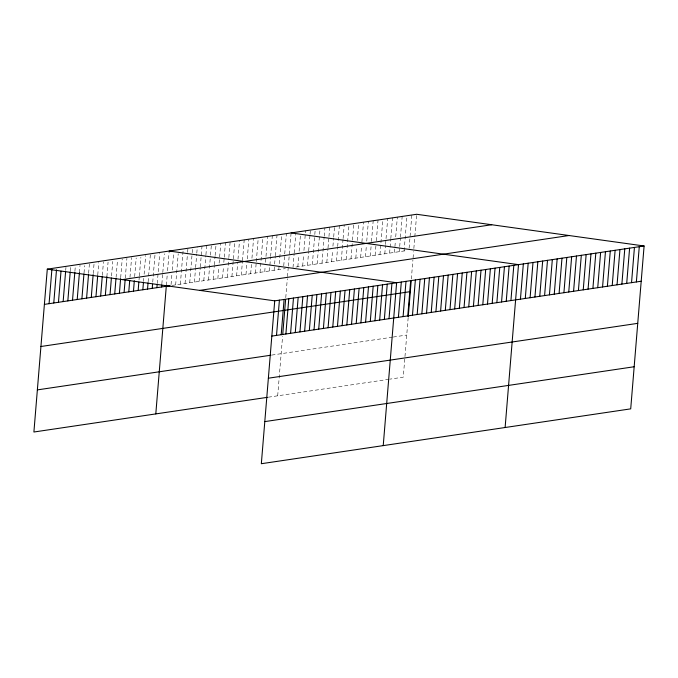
<?xml version="1.0" encoding="UTF-8"?>
<svg xmlns="http://www.w3.org/2000/svg" width="678" height="678" viewBox="0 0 678 678"><rect width="100%" height="100%" fill="white"/><g stroke="black" fill="none" stroke-linecap="round" stroke-linejoin="round"><path stroke-width="0.51" stroke-dasharray="3.39 2.54" d="M65.707 270.497L65.961 267.386M70.309 270.836L70.648 266.691M74.911 271.183L75.334 265.996M79.428 272.556L80.021 265.301M84.03 272.895L84.623 265.64M88.632 273.234L89.403 263.903M93.233 273.573L94.089 263.208M97.751 274.954L98.776 262.513M102.353 275.293L103.463 261.818M106.878 276.675L108.065 262.157M111.565 275.971L112.751 261.462M116.082 277.353L117.531 259.733M120.684 277.692L122.218 259.03M125.286 278.031L126.905 258.335M129.973 277.336L131.591 257.64M134.659 276.641L136.193 257.979M139.007 280.09L139.27 276.98M139.354 275.946L140.888 257.284M143.524 281.463L143.787 278.353M144.126 274.209L145.66 255.555M148.135 281.811L150.347 254.852M152.736 282.15L155.033 254.157M157.254 283.523L159.72 253.462M161.856 283.862L162.703 273.497M162.796 272.463L164.33 253.801M166.373 285.243L167.229 274.878M167.568 270.725L169.102 252.072M171.059 284.548L171.915 274.175M172.254 270.03L173.704 252.411M175.661 284.887L178.221 253.784M180.348 284.192L183.246 248.945M185.043 283.489L187.509 253.428M187.594 252.394L187.942 248.25M189.73 282.794L192.111 253.775M192.196 252.733L192.628 247.555M194.417 282.099L195.527 268.624M195.611 267.59L196.722 254.114M196.806 253.072L197.315 246.86M199.103 281.404L200.213 267.929M200.298 266.895L202.002 246.156M203.79 280.709L205.841 255.826M205.926 254.792L206.688 245.461M208.485 280.014L210.443 256.174M210.527 255.131L211.375 244.766M213.172 279.311L214.273 265.835M214.367 264.801L215.045 256.513M215.129 255.47L216.07 244.072M217.858 278.616L218.799 267.217M219.138 263.072L220.757 243.377M222.545 277.921L223.486 266.522M223.825 262.378L224.164 258.225M224.249 257.191L225.443 242.682M227.232 277.226L228.766 258.564M228.85 257.53L230.13 241.978M231.918 276.531L234.817 241.283M236.614 275.836L237.631 263.395M237.978 259.25L239.512 240.588M241.3 275.141L242.41 261.666M242.495 260.623L244.199 239.893M245.987 274.437L246.843 264.073M247.267 258.894L248.885 239.198M250.674 273.743L251.53 263.378M251.953 258.199L253.572 238.503M255.36 273.048L256.216 262.683M256.301 261.649L258.259 237.809M260.055 272.353L262.945 237.105M264.742 271.658L265.166 266.471M265.505 262.327L267.641 236.41M269.429 270.963L270.539 257.487M270.624 256.445L272.327 235.715M274.115 270.259L274.539 265.081M274.624 264.047L275.226 256.784M275.31 255.75L277.014 235.02M278.802 269.564L281.701 234.325M283.751 265.759L286.387 233.63M277.692 395.808L282.582 336.33M285.76 297.659L287.319 278.7M287.489 276.599L288.184 268.174M288.353 266.098L290.998 233.969M293.015 267.454L294.116 253.979M294.201 252.945L295.735 234.283M297.845 266.742L298.778 255.335M299.117 251.191L300.396 235.639M302.676 266.022L303.608 254.623M303.947 250.47L305.566 230.783M307.498 265.301L308.609 251.826M308.693 250.792L309.973 235.241M310.058 234.207L310.397 230.062M312.329 264.589L314.719 235.563M314.804 234.529L315.228 229.342M317.16 263.869L320.058 228.63M321.991 263.149L324.126 237.241M324.211 236.198L324.889 227.91M326.821 262.437L327.932 248.962M328.016 247.919L328.872 237.554M328.957 236.52L329.72 227.189M331.652 261.716L332.593 250.318M332.932 246.173L333.618 237.876M333.703 236.842L334.551 226.477M336.483 261.005L337.593 247.521M337.678 246.487L339.381 225.757M341.314 260.284L343.017 239.554M343.102 238.512L344.212 225.037M346.144 259.564L349.043 224.325M350.975 258.852L352.424 241.224M352.509 240.19L353.874 223.604M355.806 258.132L356.747 246.733M357.255 240.512L358.704 222.884M360.637 257.411L361.577 246.012M361.916 241.868L363.535 222.172M365.467 256.699L366.4 245.292M366.747 241.148L368.366 221.452M370.298 255.979L371.146 245.614M371.493 241.47L373.197 220.731M375.129 255.259L375.892 245.936M376.324 240.749L378.027 220.019M379.96 254.547L382.858 219.299M384.79 253.826L385.468 245.538M385.553 244.495L387.689 218.587M389.621 253.106L390.723 239.631M390.808 238.597L392.511 217.867M394.452 252.394L395.384 240.987M395.723 236.842L397.342 217.146M399.274 251.674L399.622 247.529M399.706 246.495L400.384 238.198M400.469 237.164L402.173 216.435M404.105 250.953L407.003 215.714M409.105 248.165L411.834 214.994M408.164 317.677L403.274 377.154L389.748 379.163M411.343 279.005L412.902 260.055M413.08 257.945L413.597 251.631M413.851 248.487L416.58 215.316M171.915 285.438L285.37 268.59M295.913 267.03L407.003 250.529M271.776 355.077L392.248 337.186M393.215 337.042L406.741 335.034M268.31 397.198L388.782 379.307"/><path stroke-width="1.02" d="M644.1 245.987L274.726 300.846L261.335 463.718L630.71 408.859L644.1 245.987L416.665 214.282L47.291 269.141L33.9 432.013L267.378 397.342M49.079 303.685L51.892 269.48M53.774 302.99L56.494 269.819M58.461 302.295L61.012 271.192M63.147 301.591L65.613 271.539M67.834 300.896L70.224 271.878M72.521 300.201L74.826 272.217M77.207 299.507L79.428 272.556M81.902 298.812L83.945 273.929M86.589 298.117L88.547 274.276M91.276 297.422L93.149 274.615M95.962 296.718L97.666 275.988M100.649 296.023L102.268 276.327M105.344 295.328L106.878 276.675M110.031 294.633L111.395 278.048M114.718 293.938L115.997 278.387M119.404 293.243L120.599 278.726M124.091 292.54L125.116 280.107M128.778 291.845L129.718 280.446M133.473 291.15L134.32 280.785M138.159 290.455L138.837 282.167M142.846 289.76L143.439 282.506M147.533 289.065L148.05 282.845M152.219 288.37L152.567 284.218M156.915 287.667L157.169 284.557M161.601 286.972L161.771 284.904M155.796 413.911L166.288 286.277M276.514 335.39L279.412 300.151M281.201 334.695L284.099 299.456M282.734 334.398L285.582 299.761M285.887 334L288.786 298.761M290.582 333.305L293.481 298.057M295.269 332.61L298.167 297.362M299.956 331.915L302.854 296.667M304.642 331.211L307.541 295.972M309.329 330.517L312.227 295.277M314.024 329.822L316.914 294.583M318.711 329.127L321.609 293.879M323.398 328.432L326.296 293.184M328.084 327.737L330.983 292.489M332.771 327.042L335.669 291.794M337.458 326.338L340.356 291.099M342.153 325.643L345.051 290.404M346.839 324.948L349.738 289.709M351.526 324.254L354.425 289.006M356.213 323.559L359.111 288.311M360.899 322.864L363.798 287.616M365.595 322.16L368.485 286.921M370.281 321.465L373.18 286.226M374.968 320.77L377.866 285.531M379.655 320.075L382.553 284.828M384.341 319.38L387.24 284.133M389.036 318.685L391.926 283.438M383.231 445.615L396.622 282.743L169.186 251.038M398.41 317.287L401.308 282.048M403.096 316.592L405.995 281.353M407.783 315.897L410.682 280.65M408.249 316.711L411.173 281.107M412.47 315.202L415.368 279.955M417.165 314.507L420.063 279.26M421.852 313.812L424.75 278.565M426.538 313.109L429.437 277.87M431.225 312.414L434.123 277.175M435.912 311.719L438.81 276.48M440.607 311.024L443.497 275.776M445.293 310.329L448.192 275.082M449.98 309.634L452.879 274.387M454.667 308.931L457.565 273.692M459.353 308.236L462.252 272.997M464.04 307.541L466.939 272.302M468.735 306.846L471.634 271.598M473.422 306.151L476.32 270.903M478.109 305.456L481.007 270.208M482.795 304.753L485.694 269.513M487.482 304.058L490.38 268.819M492.177 303.363L495.067 268.124M496.864 302.668L499.762 267.429M501.55 301.973L504.449 266.725M506.237 301.278L509.136 266.03M510.924 300.583L513.822 265.335M505.118 427.513L518.509 264.64L291.082 232.927M520.441 299.168L523.34 263.92M525.272 298.447L528.17 263.208M530.103 297.727L533.001 262.488M534.934 297.015L537.832 261.767M539.764 296.294L542.663 261.055M544.595 295.583L547.493 260.335M549.426 294.862L552.324 259.615M554.257 294.142L557.155 258.903M559.087 293.43L561.986 258.182M563.918 292.71L566.816 257.462M568.749 291.989L571.647 256.75M573.58 291.277L576.478 256.03M578.41 290.557L581.309 255.309M583.241 289.837L586.139 254.597M588.072 289.125L590.97 253.877M592.903 288.404L595.801 253.165M597.733 287.684L600.623 252.445M602.564 286.972L605.454 251.724M607.386 286.252L610.285 251.013M612.217 285.531L615.115 250.292M617.048 284.819L619.946 249.572M621.879 284.099L624.777 248.86M626.709 283.387L629.608 248.14M631.54 282.667L634.439 247.419M636.371 281.946L639.269 246.707M122.345 279.599L491.72 224.74M44.392 304.38L170.034 285.718M199.671 290.379L569.045 235.52M40.934 346.5L410.309 291.642M271.827 336.093L641.202 281.234M37.366 389.892L270.836 355.221M268.361 378.205L637.744 323.347M264.793 421.606L634.176 366.747M47.291 269.141L274.726 300.846"/></g></svg>
